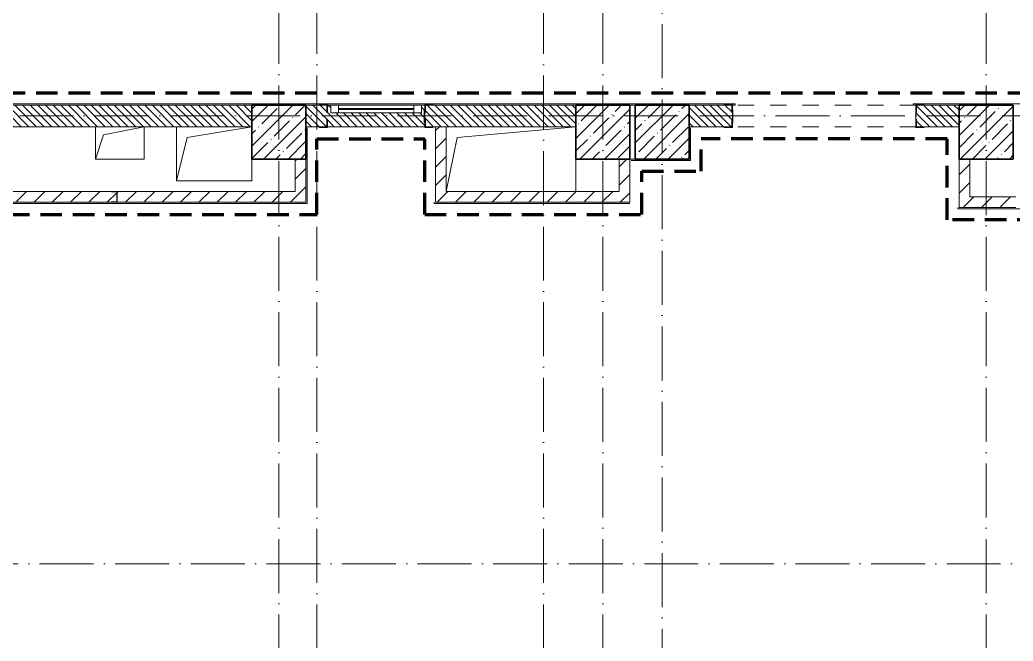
# Model space of a CAD drawing. Header units: millimetres. Extents: x -12989 to 629078, y -109036 to 555275.
# Drawn here: x 58480 to 67680, y -103281 to -97526 of the extents above; entities that cross this region are included whole.
import ezdxf

# ---------------------------------------------------------------- set-up
doc = ezdxf.new("R2010")
doc.units = ezdxf.units.MM
for name, pattern in [('50_200_ШТРИХ_1Т_ш5_п1_п1_', [700, 500, -100, 0, -100]), ('Штрих короткий', [300, 150, -150]), ('Штриховая _2 мм - 1 мм_', [300, 200, -100])]:
    doc.linetypes.add(name, pattern=pattern)
for name, color, linetype, lineweight in [('4 -стяжа', 7, 'Continuous', 30), ('Каркас_Импост', 7, 'Continuous', 13), ('Каркас_Импост-1', 7, 'Continuous', 9), ('Несущие колонны', 7, 'Continuous', 9), ('Несущие колонны-1', 7, 'Continuous', 35), ('Обобщенные модели', 7, 'Continuous', 9), ('Оси-2', 7, '50_200_ШТРИХ_1Т_ш5_п1_п1_', 9), ('Остекление-1', 7, 'Continuous', 9), ('Перемычка-1', 7, 'Штрих короткий', 9), ('Стены-1', 7, 'Continuous', 13), ('Штриховка разреза-1', 7, 'Continuous', 9)]:
    doc.layers.add(name, color=color, linetype=linetype, lineweight=lineweight)
doc.layers.add('СТ-1_1', color=7, linetype='Штриховая _2 мм - 1 мм_', lineweight=90, true_color=0x888888)
doc.layers.get('4 -стяжа').off()
pattern_1 = [(45, (0, 0), (-84.85281, 84.85281), [])]
pattern_2 = [(135, (0, 0), (-35.35534, -35.35534), [])]

# ---------------------------------------------------------------- blocks, each defined once
blk = doc.blocks.new('ось2эт')
at = {"layer": 'Оси-2'}
for p, q in [((61229.9, -54635.1), (61229.9, -107165.9)), ((63329.9, -54635.1), (63329.9, -107165.9)), ((67429.9, -108435.9), (67429.9, -91965.3)), ((60879.9, -108435.9), (60879.9, -93480.6)), ((63879.9, -108435.9), (63879.9, -93480.6)), ((64429.9, -107165.9), (64429.9, -94750.6)), ((81379.9, -98415.3), (-12388.8, -98415.3)), ((94868.3, -102565.3), (-12388.8, -102565.3))]:
    blk.add_line(p, q, dxfattribs=at)
blk = doc.blocks.new('BSC_Колонна _Прямоугольная - 500х500-V55-АИ2_02_План отделки стен 2-го этажа _Часть 2_')
at = {"layer": 'Несущие колонны'}
h = blk.add_hatch(dxfattribs=at)
h.set_pattern_fill('FP_63', color=256, style=0, pattern_type=2)
h.set_pattern_definition([(45, (-70950, -7650), (-114.04925, 114.04925), []), (45, (-70835.95, -7650), (-114.04925, 114.04925), [201.613, -40.323, 3.353, -36.97])])
h.paths.add_polyline_path([(-250, -250), (250, -250), (250, 250), (-250, 250)], flags=0)
at = {"layer": 'Несущие колонны-1'}
for p, q in [((250, 250), (-250, 250)), ((-250, 250), (-250, -250)), ((250, -250), (250, 250)), ((-250, -250), (250, -250))]:
    blk.add_line(p, q, dxfattribs=at)
blk = doc.blocks.new('BSC_Колонна _Прямоугольная - 500х500-V57-АИ2_02_План отделки стен 2-го этажа _Часть 2_')
at = {"layer": 'Несущие колонны'}
h = blk.add_hatch(dxfattribs=at)
h.set_pattern_fill('FP_65', color=256, style=0, pattern_type=2)
h.set_pattern_definition([(45, (-77500, -7650), (-114.04925, 114.04925), []), (45, (-77385.95, -7650), (-114.04925, 114.04925), [201.613, -40.323, 3.353, -36.97])])
h.paths.add_polyline_path([(-250, -250), (250, -250), (250, 250), (-250, 250)], flags=0)
at = {"layer": 'Несущие колонны-1'}
for p, q in [((250, 250), (-250, 250)), ((-250, 250), (-250, -250)), ((250, -250), (250, 250)), ((-250, -250), (250, -250))]:
    blk.add_line(p, q, dxfattribs=at)
blk = doc.blocks.new('BSC_Колонна _Прямоугольная - 500х500-V124-АИ2_02_План отделки стен 2-го этажа _Часть 2_')
at = {"layer": 'Несущие колонны'}
h = blk.add_hatch(dxfattribs=at)
h.set_pattern_fill('FP_123', color=256, style=0, pattern_type=2)
h.set_pattern_definition([(45, (-73950, -7650), (-114.04925, 114.04925), []), (45, (-73835.95, -7650), (-114.04925, 114.04925), [201.613, -40.323, 3.353, -36.97])])
h.paths.add_polyline_path([(-250, -250), (250, -250), (250, 250), (-250, 250)], flags=0)
at = {"layer": 'Несущие колонны-1'}
for p, q in [((250, 250), (-250, 250)), ((-250, 250), (-250, -250)), ((250, -250), (250, 250)), ((-250, -250), (250, -250))]:
    blk.add_line(p, q, dxfattribs=at)
blk = doc.blocks.new('BSC_Колонна _Прямоугольная - 500х500-V142-АИ2_02_План отделки стен 2-го этажа _Часть 2_')
at = {"layer": 'Несущие колонны'}
h = blk.add_hatch(dxfattribs=at)
h.set_pattern_fill('FP_142', color=256, style=0, pattern_type=2)
h.set_pattern_definition([(45, (-74500, -7650), (-114.04925, 114.04925), []), (45, (-74385.95, -7650), (-114.04925, 114.04925), [201.613, -40.323, 3.353, -36.97])])
h.paths.add_polyline_path([(-250, -250), (250, -250), (250, 250), (-250, 250)], flags=0)
at = {"layer": 'Несущие колонны-1'}
for p, q in [((250, 250), (-250, 250)), ((-250, 250), (-250, -250)), ((250, -250), (250, 250)), ((-250, -250), (250, -250))]:
    blk.add_line(p, q, dxfattribs=at)
blk = doc.blocks.new('120_Окно_СКБ_1Ст - 120_Окно_СКБ_1Ст_классы 900x800_E30-28357949-АИ2_02_План отделки стен 2-го этажа _Часть 2_')
at = {"layer": 'Каркас_Импост'}
for p, q in [((-420, 30), (-420, 100)), ((-420, 100), (-350, 100)), ((-350, 100), (-350, 30)), ((350, 30), (350, 100)), ((350, 100), (420, 100)), ((420, 100), (420, 30)), ((-350, 30), (-420, 30)), ((420, 30), (350, 30))]:
    blk.add_line(p, q, dxfattribs=at)
at = {"layer": 'Каркас_Импост-1'}
for p, q in [((420, 100), (-420, 100)), ((-420, 30), (420, 30))]:
    blk.add_line(p, q, dxfattribs=at)
at = {"layer": 'Остекление-1'}
for p, q in [((350, 70), (-350, 70)), ((350, 60), (-350, 60))]:
    blk.add_line(p, q, dxfattribs=at)
blk = doc.blocks.new('Проем_Дверь_Прямоугольный - 1700х2400h_дверные проемы-28448549-АИ2_02_План отделки стен 2-го этажа _Часть 2_')
at = {"layer": 'Перемычка-1'}
for p, q in [((850, 100), (-850, 100)), ((850, -100), (-850, -100))]:
    blk.add_line(p, q, dxfattribs=at)
blk = doc.blocks.new('Фахверк_СКБ_Уголок - 200_3960_зеркало-28268689-АИ2_02_План отделки стен 2-го этажа _Часть 2_')
at = {"layer": 'Обобщенные модели'}
for p, q in [((200, 156), (125, 156)), ((125, 156), (125, 81)), ((131, 81), (131, 150)), ((131, 150), (200, 150)), ((200, 150), (200, 156)), ((125, 81), (131, 81)), ((131, 19), (125, 19)), ((125, 19), (125, -56)), ((131, -50), (131, 19)), ((125, -56), (200, -56)), ((200, -50), (131, -50)), ((200, -56), (200, -50))]:
    blk.add_line(p, q, dxfattribs=at)
blk = doc.blocks.new('Фахверк_СКБ_Уголок - 200_3960-28268576-АИ2_02_План отделки стен 2-го этажа _Часть 2_')
at = {"layer": 'Обобщенные модели'}
for p, q in [((200, 156), (125, 156)), ((125, 156), (125, 81)), ((131, 81), (131, 150)), ((131, 150), (200, 150)), ((200, 150), (200, 156)), ((125, 81), (131, 81)), ((131, 19), (125, 19)), ((125, 19), (125, -56)), ((131, -50), (131, 19)), ((125, -56), (200, -56)), ((200, -50), (131, -50)), ((200, -56), (200, -50))]:
    blk.add_line(p, q, dxfattribs=at)
blk = doc.blocks.new('154_Стойка_СКБ_Уголок - СМ-2480_200-28346303-АИ2_02_План отделки стен 2-го этажа _Часть 2_')
at = {"layer": 'Обобщенные модели'}
for p, q in [((125, 156), (125, 81)), ((200, 156), (125, 156)), ((131, 81), (131, 150)), ((131, 150), (200, 150)), ((200, 150), (200, 156)), ((125, 81), (131, 81)), ((131, 19), (125, 19)), ((125, 19), (125, -56)), ((131, -50), (131, 19)), ((125, -56), (200, -56)), ((200, -50), (131, -50)), ((200, -56), (200, -50))]:
    blk.add_line(p, q, dxfattribs=at)
blk = doc.blocks.new('Стойка_Влож_Полоса боковая - Полоса-28213942-АИ2_02_План отделки стен 2-го этажа _Часть 2_')
at = {"layer": 'Обобщенные модели'}
for p, q in [((-5, 60), (0, 60)), ((-5, -60), (-5, 60)), ((0, 31), (0, -31)), ((0, -60), (-5, -60))]:
    blk.add_line(p, q, dxfattribs=at)
blk = doc.blocks.new('154_Фахверк_СКБ_Швеллер - Тип_100_3960-28318856-АИ2_02_План отделки стен 2-го этажа _Часть 2_')
at = {"layer": 'Обобщенные модели'}
for p, q in [((175, 50), (125, 50)), ((125, 50), (125, -50)), ((128, 47), (175, 47)), ((128, -47), (128, 47)), ((175, 47), (175, 50)), ((125, -50), (175, -50)), ((175, -47), (128, -47)), ((175, -50), (175, -47))]:
    blk.add_line(p, q, dxfattribs=at)
blk = doc.blocks.new('AR_Отверстие прямоугольное _в плите_ - AR_Отверстие прямоугольное _в плите_-30552548-АИ2_02_План отделки стен 2-го этажа _Часть 2_')
at = {"layer": 'Обобщенные модели'}
for p, q in [((-500, 200), (600, 300)), ((-600, -300), (-500, 200)), ((600, -300), (600, 0))]:
    blk.add_line(p, q, dxfattribs=at)
blk = doc.blocks.new('AR_Отверстие прямоугольное _в плите_ - AR_Отверстие прямоугольное _в плите_-30553029-АИ2_02_План отделки стен 2-го этажа _Часть 2_')
at = {"layer": 'Обобщенные модели'}
for p, q in [((-350, 250), (-350, -250)), ((-250, 150), (350, 250)), ((-350, -250), (-250, 150)), ((350, -250), (350, -50)), ((-350, -250), (350, -250))]:
    blk.add_line(p, q, dxfattribs=at)
blk = doc.blocks.new('AR_Отверстие прямоугольное _в плите_ - AR_Отверстие прямоугольное _в плите_-V229-АИ2_02_План отделки стен 2-го этажа _Часть 2_')
at = {"layer": 'Обобщенные модели'}
for p, q in [((-225, 150), (-225, -150)), ((-150, 75), (225, 150)), ((225, -150), (225, 150)), ((-225, -150), (-150, 75)), ((-225, -150), (225, -150))]:
    blk.add_line(p, q, dxfattribs=at)
blk = doc.blocks.new('0125-Р-ОО-Ш2-АР-о_23_10_2024_rvt-1-АИ2_02_План отделки стен 2-го этажа _Часть 2_')
at = {"layer": 'Штриховка разреза-1'}
h = blk.add_hatch(dxfattribs=at)
h.set_pattern_fill('FP_2', color=256, style=0, pattern_type=2)
h.set_pattern_definition(pattern_2)
h.paths.add_polyline_path([(70700, 7700), (70700, 7900), (67306, 7899.6), (67306, 7831), (67300, 7831), (67300, 7769), (67306, 7769), (67306, 7700), (68650.5, 7700)], flags=0)
h.paths.add_polyline_path([(65594, 7700), (65594, 7769), (65600, 7769), (65600, 7831), (65594, 7831), (65594, 7900), (65200, 7900), (65200, 7700), (65525, 7700)], flags=0)
h = blk.add_hatch(dxfattribs=at)
h.set_pattern_fill('FP_2', color=256, style=0, pattern_type=2)
h.set_pattern_definition(pattern_2)
h.paths.add_polyline_path([(73700, 7700), (73700, 7900), (72306, 7900), (72306, 7831), (72300, 7831), (72300, 7769), (72306, 7769), (72306, 7700), (72378.4, 7700)], flags=0)
h.paths.add_polyline_path([(71394, 7700), (71394, 7769), (71400, 7769), (71400, 7700), (72300, 7700), (72300, 7740), (72295, 7740), (72295, 7860), (72300, 7860), (72300, 7900), (72270, 7900), (72270, 7830), (71430, 7831), (71430, 7900), (71400, 7900), (71400, 7831), (71394, 7831), (71394, 7900), (71200, 7900), (71200, 7700), (71325, 7700)], flags=0)
h = blk.add_hatch(dxfattribs=at)
h.set_pattern_fill('FP_2', color=256, style=0, pattern_type=2)
h.set_pattern_definition(pattern_2)
h.paths.add_polyline_path([(76856, 7700), (77250, 7700), (77250, 7900), (76856, 7900), (76856, 7831), (76850, 7831), (76850, 7769), (76856, 7769), (76856, 7703)], flags=0)
h.paths.add_polyline_path([(75075, 7700), (75144, 7700), (75144, 7769), (75150, 7769), (75150, 7831), (75144, 7831), (75144, 7900), (74750, 7900), (74750, 7700)], flags=0)
h = blk.add_hatch(dxfattribs=at)
h.set_pattern_fill('FP_3', color=256, style=0, pattern_type=2)
h.set_pattern_definition(pattern_1)
h.paths.add_polyline_path([(72500, 7100), (72500, 7700), (72400, 7700), (72400, 7100)], flags=0)
h = blk.add_hatch(dxfattribs=at)
h.set_pattern_fill('FP_3', color=256, style=0, pattern_type=2)
h.set_pattern_definition(pattern_1)
h.paths.add_polyline_path([(71200, 7100), (71200, 7400), (71100, 7400), (71100, 7100)], flags=0)
h = blk.add_hatch(dxfattribs=at)
h.set_pattern_fill('FP_3', color=256, style=0, pattern_type=2)
h.set_pattern_definition(pattern_1)
h.paths.add_polyline_path([(74200, 7100), (74200, 7400), (74100, 7400), (74100, 7100)], flags=0)
h = blk.add_hatch(dxfattribs=at)
h.set_pattern_fill('FP_3', color=256, style=0, pattern_type=2)
h.set_pattern_definition(pattern_1)
h.paths.add_polyline_path([(77350, 7050), (77350, 7400), (77250, 7400), (77250, 7050)], flags=0)
h = blk.add_hatch(dxfattribs=at)
h.set_pattern_fill('FP_3', color=256, style=0, pattern_type=2)
h.set_pattern_definition(pattern_1)
h.paths.add_polyline_path([(71200, 7000), (71200, 7100), (69450, 7100), (69450, 7000)], flags=0)
h.paths.add_polyline_path([(68650.5, 7000), (69400, 7000), (69400, 7003), (69447, 7003), (69447, 7097), (69400, 7097), (69400, 7100), (67750, 7100), (67750, 7000)], flags=0)
h = blk.add_hatch(dxfattribs=at)
h.set_pattern_fill('FP_3', color=256, style=0, pattern_type=2)
h.set_pattern_definition(pattern_1)
h.paths.add_polyline_path([(72400, 7000), (74200, 7000), (74200, 7100), (72400, 7100)], flags=0)
h = blk.add_hatch(dxfattribs=at)
h.set_pattern_fill('FP_3', color=256, style=0, pattern_type=2)
h.set_pattern_definition(pattern_1)
h.paths.add_polyline_path([(81698.3, 6950), (82450, 6950), (82450, 7050), (78975, 7050), (78975, 7047), (78928, 7047), (78928, 6953), (78975, 6953), (78975, 6950), (79834.4, 6950)], flags=0)
h.paths.add_polyline_path([(77250, 6950), (77775, 6950), (77775, 7050), (77250, 7050)], flags=0)
at = {"layer": 'Стены-1'}
for p, q in [((70700, 7900), (67375, 7900)), ((71325, 7900), (71200, 7900)), ((71430, 7900), (71400, 7900)), ((72300, 7900), (72270, 7900)), ((73700, 7900), (72375, 7900)), ((75075, 7900), (74750, 7900)), ((76850, 7831), (76850, 7769)), ((77250, 7900), (76925, 7900)), ((67375, 7700), (70700, 7700)), ((71200, 7700), (71325, 7700)), ((71400, 7700), (72300, 7700)), ((72375, 7700), (73700, 7700)), ((72400, 7700), (72400, 7100)), ((72500, 7700), (72400, 7700)), ((72500, 7100), (72500, 7700)), ((74750, 7700), (75075, 7700)), ((76925, 7700), (77250, 7700)), ((71100, 7400), (71100, 7100)), ((71200, 7100), (71200, 7400)), ((74100, 7400), (74100, 7100)), ((74200, 7100), (74200, 7400)), ((77250, 7400), (77250, 7050)), ((77350, 7050), (77350, 7400)), ((69400, 7100), (67750, 7100)), ((71100, 7100), (69450, 7100)), ((71200, 7000), (71200, 7100)), ((72400, 7100), (72400, 7000)), ((74100, 7100), (72500, 7100)), ((74200, 7000), (74200, 7100)), ((67750, 7000), (69400, 7000)), ((69450, 7000), (71200, 7000)), ((72400, 7000), (74200, 7000)), ((77250, 7050), (77250, 6950)), ((77775, 7050), (77350, 7050)), ((77250, 6950), (77775, 6950))]:
    blk.add_line(p, q, dxfattribs=at)
for name, p in [('BSC_Колонна _Прямоугольная - 500х500-V55-АИ2_02_План отделки стен 2-го этажа _Часть 2_', (70950, 7650)), ('120_Окно_СКБ_1Ст - 120_Окно_СКБ_1Ст_классы 900x800_E30-28357949-АИ2_02_План отделки стен 2-го этажа _Часть 2_', (71850, 7800)), ('Стойка_Влож_Полоса боковая - Полоса-28213942-АИ2_02_План отделки стен 2-го этажа _Часть 2_', (72300, 7800)), ('154_Стойка_СКБ_Уголок - СМ-2480_200-28346303-АИ2_02_План отделки стен 2-го этажа _Часть 2_', (72175, 7750)), ('BSC_Колонна _Прямоугольная - 500х500-V124-АИ2_02_План отделки стен 2-го этажа _Часть 2_', (73950, 7650)), ('BSC_Колонна _Прямоугольная - 500х500-V142-АИ2_02_План отделки стен 2-го этажа _Часть 2_', (74500, 7650)), ('Проем_Дверь_Прямоугольный - 1700х2400h_дверные проемы-28448549-АИ2_02_План отделки стен 2-го этажа _Часть 2_', (76000, 7800)), ('Фахверк_СКБ_Уголок - 200_3960-28268576-АИ2_02_План отделки стен 2-го этажа _Часть 2_', (76725, 7750)), ('BSC_Колонна _Прямоугольная - 500х500-V57-АИ2_02_План отделки стен 2-го этажа _Часть 2_', (77500, 7650)), ('AR_Отверстие прямоугольное _в плите_ - AR_Отверстие прямоугольное _в плите_-V229-АИ2_02_План отделки стен 2-го этажа _Часть 2_', (69475, 7550)), ('AR_Отверстие прямоугольное _в плите_ - AR_Отверстие прямоугольное _в плите_-30553029-АИ2_02_План отделки стен 2-го этажа _Часть 2_', (70350, 7450)), ('AR_Отверстие прямоугольное _в плите_ - AR_Отверстие прямоугольное _в плите_-30552548-АИ2_02_План отделки стен 2-го этажа _Часть 2_', (73100, 7400))]:
    blk.add_blockref(name, p)
at = {"rotation": 180}
for name, p in [('Фахверк_СКБ_Уголок - 200_3960_зеркало-28268689-АИ2_02_План отделки стен 2-го этажа _Часть 2_', (71525, 7850)), ('154_Стойка_СКБ_Уголок - СМ-2480_200-28346303-АИ2_02_План отделки стен 2-го этажа _Часть 2_', (75275, 7850)), ('Стойка_Влож_Полоса боковая - Полоса-28213942-АИ2_02_План отделки стен 2-го этажа _Часть 2_', (75150, 7800)), ('154_Фахверк_СКБ_Швеллер - Тип_100_3960-28318856-АИ2_02_План отделки стен 2-го этажа _Часть 2_', (69575, 7050))]:
    blk.add_blockref(name, p, dxfattribs=at)
blk = doc.blocks.new('2ч2эт')
at = {"layer": 'СТ-1_1'}
for p, q in [((73829.9, -98203.3), (31069.9, -98203.3)), ((61229.9, -98627.3), (62229.9, -98627.3)), ((61229.9, -99327.3), (61229.9, -98627.3)), ((62229.9, -99327.3), (62229.9, -98627.3)), ((67067.9, -98627.3), (64791.9, -98627.3)), ((64791.9, -98927.3), (64791.9, -98627.3)), ((67067.9, -99377.3), (67067.9, -98627.3)), ((64241.9, -98927.3), (64791.9, -98927.3)), ((64241.9, -99327.3), (64241.9, -98927.3)), ((64241.9, -98927.3), (64685.9, -98927.3)), ((57469.9, -99327.3), (61229.9, -99327.3)), ((62229.9, -99327.3), (64241.9, -99327.3)), ((73317.9, -99377.3), (67067.9, -99377.3))]:
    blk.add_line(p, q, dxfattribs=at)
at = {"layer": 'Стены-1'}
for p, q in [((65104.9, -98303.3), (57204.9, -98303.3)), ((57304.9, -98315.3), (60629.9, -98315.3)), ((61129.9, -98315.3), (61254.9, -98315.3)), ((61329.9, -98315.3), (61359.9, -98315.3)), ((62199.9, -98315.3), (62229.9, -98315.3)), ((62304.9, -98315.3), (63629.9, -98315.3)), ((64129.9, -98315.3), (64179.9, -98315.3)), ((64679.9, -98315.3), (65004.9, -98315.3)), ((65079.9, -98315.3), (65104.9, -98315.3)), ((65104.9, -98315.3), (65104.9, -98303.3)), ((70579.9, -98303.3), (66754.9, -98303.3)), ((66754.9, -98303.3), (66754.9, -98315.3)), ((66754.9, -98315.3), (66779.9, -98315.3)), ((66854.9, -98315.3), (67179.9, -98315.3)), ((61141.9, -99227.3), (61141.9, -98527.3)), ((64691.9, -98827.3), (64691.9, -98527.3)), ((61129.9, -98815.3), (61129.9, -99215.3)), ((64179.9, -98815.3), (64129.9, -98815.3)), ((64129.9, -98815.3), (64129.9, -98827.3)), ((64141.9, -98827.3), (64691.9, -98827.3)), ((57567.9, -99227.3), (61141.9, -99227.3)), ((59329.9, -99215.3), (57579.9, -99215.3)), ((61129.9, -99215.3), (59379.9, -99215.3)), ((62317.9, -99215.3), (62317.9, -99227.3)), ((62317.9, -99227.3), (64129.9, -99227.3)), ((64129.9, -99215.3), (62329.9, -99215.3)), ((67167.9, -99265.3), (67167.9, -99277.3)), ((67704.9, -99265.3), (67179.9, -99265.3)), ((67167.9, -99277.3), (73417.9, -99277.3))]:
    blk.add_line(p, q, dxfattribs=at)
blk.add_blockref('0125-Р-ОО-Ш2-АР-о_23_10_2024_rvt-1-АИ2_02_План отделки стен 2-го этажа _Часть 2_', (-10070.1, -106215.3))

msp = doc.modelspace()

# ---------------------------------------------------------------- block references
at = {"layer": '4 -стяжа'}
for name in ['ось2эт', '2ч2эт']:
    msp.add_blockref(name, (0, 0), dxfattribs=at)

doc.saveas('drawing.dxf')
